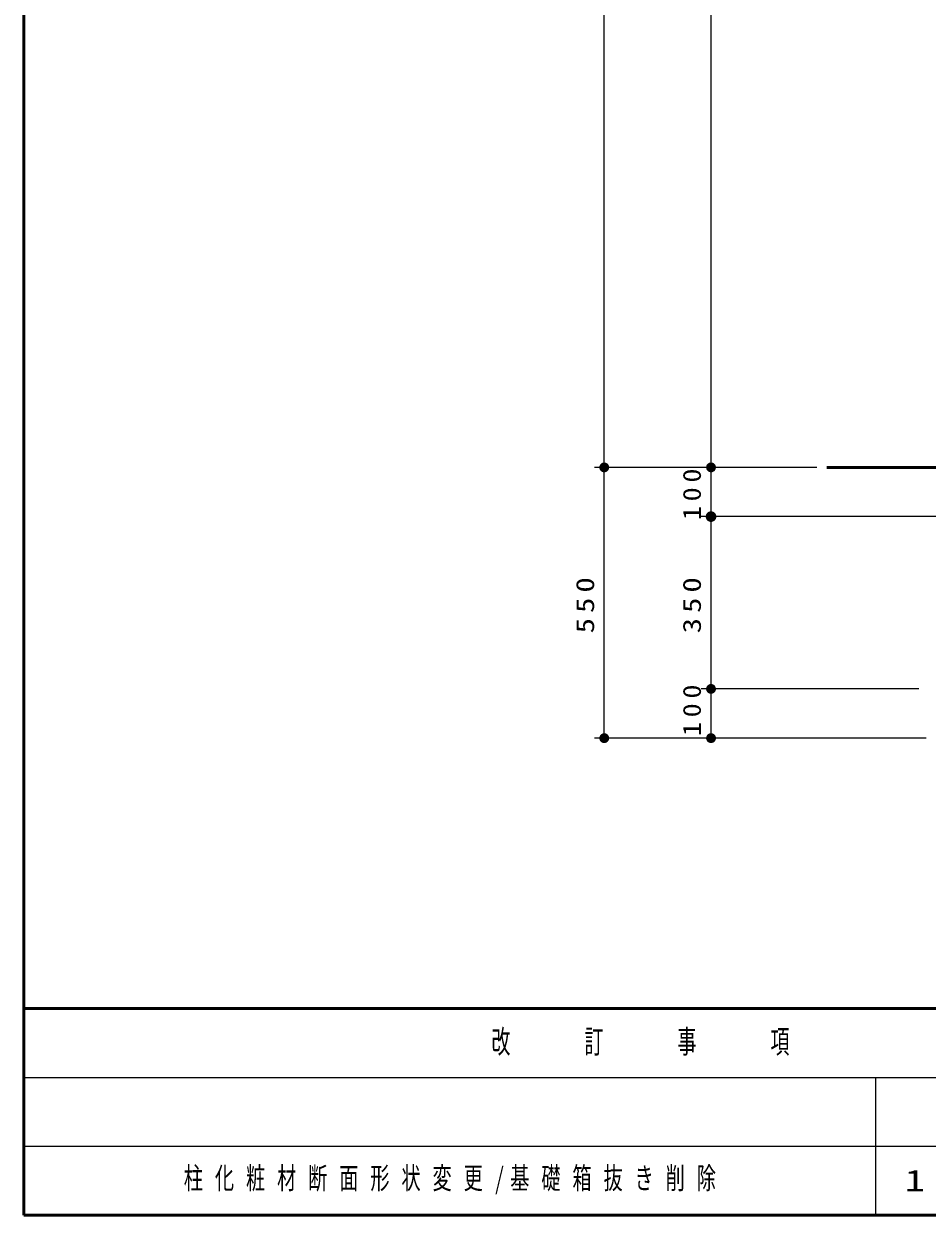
# Model space of a CAD drawing. Units: millimetres on the paper, scale 1:20. Extents: x -365 to 0, y 0 to 257.
# Drawn here: x -365 to -273.2, y 0 to 121 of the extents above; entities that cross this region are included whole.
import ezdxf

# ---------------------------------------------------------------- set-up
doc = ezdxf.new("R2010")
doc.units = ezdxf.units.MM
doc.layers.add('1_20', color=7, linetype='Continuous', lineweight=25)
doc.layers.add('NAKAMURA図枠', color=7, linetype='Continuous', lineweight=13)
doc.layers.add('99', color=7, linetype='Continuous')
doc.styles.add('ＭＳ ゴシック', font='')
doc.styles.get('ＭＳ ゴシック').set_extended_font_data('MS Gothic')

# ---------------------------------------------------------------- blocks, each defined once
blk = doc.blocks.new('filled_dot')
at = {"color": 0, "linetype": 'Continuous', "lineweight": -2, "const_width": 1.25}
blk.add_lwpolyline([(-0.625, 0, 1), (0.625, 0, 1)], format="xyb", close=True, dxfattribs=at)

msp = doc.modelspace()

# ---------------------------------------------------------------- linework, layer by layer
at = {"layer": '1_20', "lineweight": 13}
for p, q in [((-306.039, 75.952), (-306.039, 191.953)), ((-295.192, 75.952), (-295.192, 180.952)), ((-285.706, 75.952), (-307.039, 75.952)), ((-306.039, 48.452), (-306.039, 75.952)), ((-284.441, 75.952), (-296.192, 75.952)), ((-295.192, 70.952), (-295.192, 75.952)), ((-271.575, 70.952), (-296.192, 70.952)), ((-270.325, 70.952), (-296.192, 70.952)), ((-295.192, 53.452), (-295.192, 70.952)), ((-274.075, 53.452), (-296.192, 53.452)), ((-295.192, 48.452), (-295.192, 53.452)), ((-273.325, 48.452), (-307.039, 48.452))]:
    msp.add_line(p, q, dxfattribs=at)
at = {"layer": '1_20', "color": 1, "lineweight": 50}
msp.add_line((-256.2, 75.952), (-283.441, 75.952), dxfattribs=at)
at = {"layer": 'NAKAMURA図枠', "lineweight": 50}
for p, q in [((-365, 257), (-365, 0)), ((-365, 21), (0, 21)), ((-365, 0), (0, 0))]:
    msp.add_line(p, q, dxfattribs=at)
at = {"layer": 'NAKAMURA図枠'}
for p, q in [((-365, 14), (-238.5, 14)), ((-278.5, 14), (-278.5, 0)), ((-365, 7), (-238.5, 7))]:
    msp.add_line(p, q, dxfattribs=at)

# ---------------------------------------------------------------- block references
at = {"layer": '1_20', "lineweight": 13}
for p, xscale, yscale, rotation in [((-306.039, 75.952), 0.4, 0.4, 90), ((-306.039, 75.952), 0.4, 0.4, 270), ((-295.192, 75.952), 0.4, 0.4, 270), ((-295.192, 75.952), 0.4, 0.4, 90), ((-295.192, 70.952), 0.431, 0.431, 270), ((-295.192, 70.952), 0.4, 0.4, 90), ((-295.192, 53.452), 0.4, 0.4, 270), ((-306.039, 48.452), 0.4, 0.4, 90), ((-295.192, 48.452), 0.4, 0.4, 90)]:
    msp.add_blockref('filled_dot', p, dxfattribs=dict(at, xscale=xscale, yscale=yscale, rotation=rotation))

# ---------------------------------------------------------------- texts
at = {"layer": '1_20', "char_height": 1.833, "attachment_point": 8, "rotation": 90, "style": 'ＭＳ ゴシック'}
for s, insert in [('\\T1.33;\\W1.15;100', (-296.192, 73.452)), ('\\T1.33;\\W1.25;550', (-307.039, 62.202)), ('\\T1.33;\\W1.25;350', (-296.192, 62.202)), ('\\T1.33;\\W1.15;100', (-296.192, 51.514))]:
    msp.add_mtext(s, dxfattribs=dict(at, insert=insert))
at = {"layer": '99', "char_height": 2.199, "attachment_point": 4, "style": 'ＭＳ ゴシック'}
for s, insert in [('\\T1.62;\\W0.65;柱化粧材断面形状変更/基礎箱抜き削除', (-348.75, 3.5)), ('\\T1.47;\\W1.35;19.01.31', (-275.5, 3.5))]:
    msp.add_mtext(s, dxfattribs=dict(at, insert=insert))
at = {"layer": 'NAKAMURA図枠', "insert": (-301.75, 17.5), "char_height": 2.346, "attachment_point": 5, "style": 'ＭＳ ゴシック'}
msp.add_mtext('\\T1.64;\\W0.6;改\u3000\u3000訂\u3000\u3000事\u3000\u3000項', dxfattribs=at)

doc.saveas('drawing.dxf')
